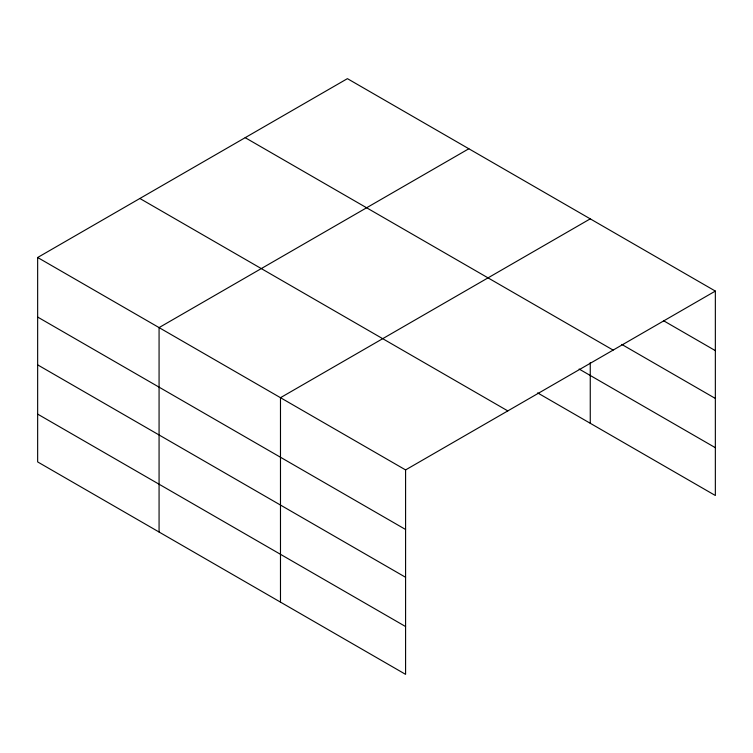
<?xml version="1.0" encoding="UTF-8"?>
<svg xmlns="http://www.w3.org/2000/svg" width="753" height="753" viewBox="0 0 753 753"><rect width="100%" height="100%" fill="white"/><g stroke="black" fill="none" stroke-linecap="round" stroke-linejoin="round"><path stroke-width="1.13" d="M537.642 392.906L715.35 495.502L715.35 291.082L347.415 78.651L37.65 257.498L37.65 461.918L405.585 674.349L405.585 469.919L37.65 257.498M468.837 148.755L159.071 327.602L159.071 532.023M590.258 218.85L280.483 397.697L280.483 602.118M405.585 469.919L715.35 291.082M663.478 320.684L715.35 350.634M621.78 344.422L715.35 398.441M245.196 137.677L613.13 350.098M579.123 369.045L715.35 447.696M139.87 198.481L507.804 410.903M37.65 317.051L405.585 529.481M37.65 364.866L405.585 577.287M37.65 414.112L405.585 626.543M590.258 362.57L590.258 423.28"/></g></svg>
